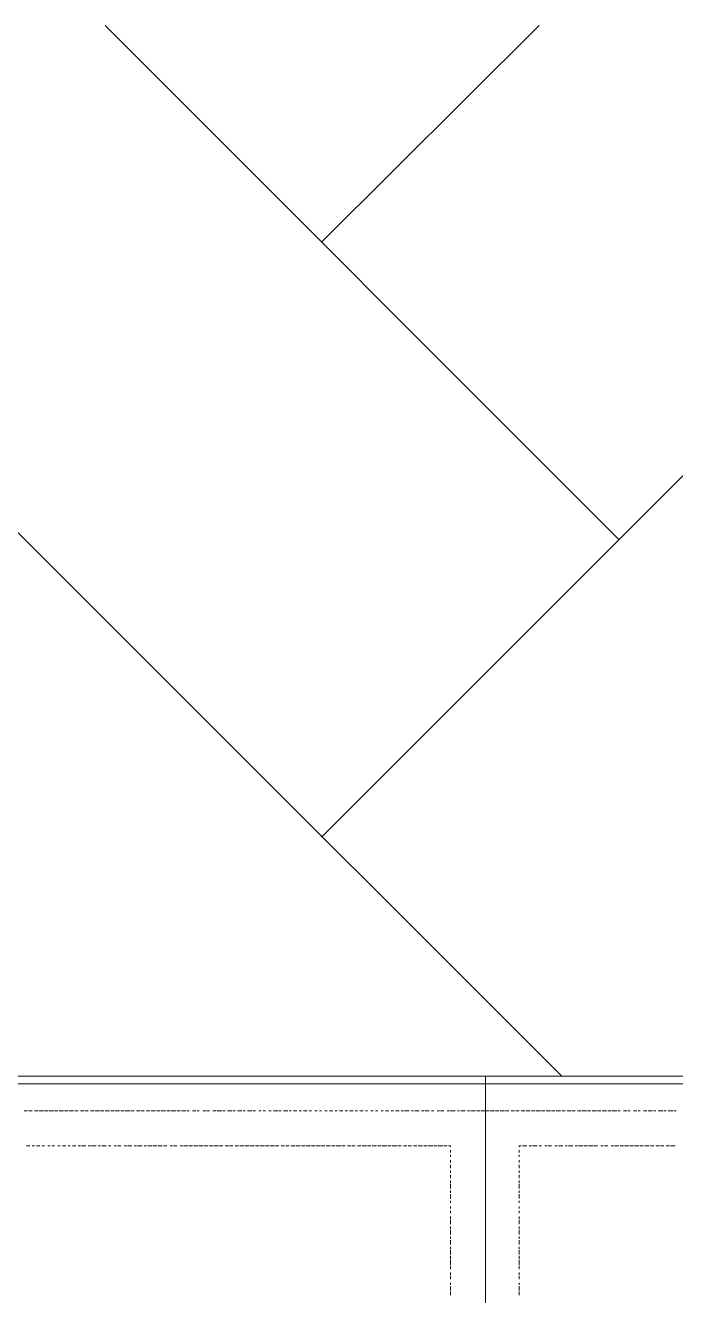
# Model space of a CAD drawing. Header units: millimetres. Extents: x 2928 to 3112, y 1220 to 1280.
# Drawn here: x 2951.331 to 2952.297, y 1265.428 to 1267.314 of the extents above; entities that cross this region are included whole.
import ezdxf

# ---------------------------------------------------------------- set-up
doc = ezdxf.new("R2010")
doc.units = ezdxf.units.MM

msp = doc.modelspace()

# ---------------------------------------------------------------- linework, layer by layer
at = {"color": 9, "linetype": 'Continuous', "lineweight": 13, "true_color": 0xbababa}
for points in [[(2952.21314, 1266.55065), (2951.4498, 1267.31399), (2951.4498, 1267.31399)], [(2951.77147, 1266.99232), (2952.0948, 1267.31399), (2952.0948, 1267.31399)], [(2951.77147, 1266.10898), (2952.97648, 1267.31399), (2952.97648, 1267.31399)], [(2952.12814, 1265.75397), (2950.88812, 1266.99232), (2950.88812, 1266.99232)]]:
    msp.add_lwpolyline(points, dxfattribs=at)
at = {"color": 7, "linetype": 'Continuous', "lineweight": 20, "true_color": 0x000007}
for points in [[(2952.0148, 1265.75397), (2949.99977, 1265.75397), (2949.99977, 1265.29896), (2952.0148, 1265.29896)], [(2954.0315, 1265.75397), (2952.0148, 1265.75397), (2952.0148, 1265.29896), (2954.0315, 1265.29896)]]:
    msp.add_lwpolyline(points, close=True, dxfattribs=at)
at = {"color": 253, "linetype": 'Continuous', "lineweight": 5, "true_color": 0x9a9a9a}
for points in [[(2952.0148, 1265.7423), (2949.99977, 1265.7423), (2949.99977, 1265.7423)], [(2954.0315, 1265.7423), (2952.0148, 1265.7423), (2952.0148, 1265.7423)]]:
    msp.add_lwpolyline(points, dxfattribs=at)
at = {"color": 252, "linetype": 'Continuous', "lineweight": 13, "true_color": 0x989898}
for points in [[(2951.33479, 1265.7023), (2951.32979, 1265.7023), (2951.32979, 1265.7023)], [(2951.34146, 1265.7023), (2951.33646, 1265.7023), (2951.33646, 1265.7023)], [(2951.34979, 1265.7023), (2951.34479, 1265.7023), (2951.34479, 1265.7023)], [(2951.35813, 1265.7023), (2951.35146, 1265.7023), (2951.35146, 1265.7023)], [(2951.36479, 1265.7023), (2951.35979, 1265.7023), (2951.35979, 1265.7023)], [(2951.37313, 1265.7023), (2951.36646, 1265.7023), (2951.36646, 1265.7023)], [(2951.37979, 1265.7023), (2951.37479, 1265.7023), (2951.37479, 1265.7023)], [(2951.38813, 1265.7023), (2951.38146, 1265.7023), (2951.38146, 1265.7023)], [(2951.39479, 1265.7023), (2951.38979, 1265.7023), (2951.38979, 1265.7023)], [(2951.40313, 1265.7023), (2951.39646, 1265.7023), (2951.39646, 1265.7023)], [(2951.40979, 1265.7023), (2951.40479, 1265.7023), (2951.40479, 1265.7023)], [(2951.41813, 1265.7023), (2951.41313, 1265.7023), (2951.41313, 1265.7023)], [(2951.42479, 1265.7023), (2951.41979, 1265.7023), (2951.41979, 1265.7023)], [(2951.43313, 1265.7023), (2951.42813, 1265.7023), (2951.42813, 1265.7023)], [(2951.44146, 1265.7023), (2951.4348, 1265.7023), (2951.4348, 1265.7023)], [(2951.44813, 1265.7023), (2951.44313, 1265.7023), (2951.44313, 1265.7023)], [(2951.45646, 1265.7023), (2951.4498, 1265.7023), (2951.4498, 1265.7023)], [(2951.46313, 1265.7023), (2951.45813, 1265.7023), (2951.45813, 1265.7023)], [(2951.47146, 1265.7023), (2951.4648, 1265.7023), (2951.4648, 1265.7023)], [(2951.47813, 1265.7023), (2951.47313, 1265.7023), (2951.47313, 1265.7023)], [(2951.48646, 1265.7023), (2951.4798, 1265.7023), (2951.4798, 1265.7023)], [(2951.49313, 1265.7023), (2951.48813, 1265.7023), (2951.48813, 1265.7023)], [(2951.50146, 1265.7023), (2951.49646, 1265.7023), (2951.49646, 1265.7023)], [(2951.50813, 1265.7023), (2951.50313, 1265.7023), (2951.50313, 1265.7023)], [(2951.51646, 1265.7023), (2951.51146, 1265.7023), (2951.51146, 1265.7023)], [(2951.5248, 1265.7023), (2951.51813, 1265.7023), (2951.51813, 1265.7023)], [(2951.53146, 1265.7023), (2951.52646, 1265.7023), (2951.52646, 1265.7023)], [(2951.5398, 1265.7023), (2951.53313, 1265.7023), (2951.53313, 1265.7023)], [(2951.54646, 1265.7023), (2951.54146, 1265.7023), (2951.54146, 1265.7023)], [(2951.5548, 1265.7023), (2951.54813, 1265.7023), (2951.54813, 1265.7023)], [(2951.56146, 1265.7023), (2951.55646, 1265.7023), (2951.55646, 1265.7023)], [(2951.5698, 1265.7023), (2951.56313, 1265.7023), (2951.56313, 1265.7023)], [(2951.5748, 1265.7023), (2951.57146, 1265.7023), (2951.57146, 1265.7023)], [(2951.5848, 1265.7023), (2951.5798, 1265.7023), (2951.5798, 1265.7023)], [(2951.5898, 1265.7023), (2951.58646, 1265.7023), (2951.58646, 1265.7023)], [(2951.5998, 1265.7023), (2951.5948, 1265.7023), (2951.5948, 1265.7023)], [(2951.6048, 1265.7023), (2951.60146, 1265.7023), (2951.60146, 1265.7023)], [(2951.6148, 1265.7023), (2951.6098, 1265.7023), (2951.6098, 1265.7023)], [(2951.62313, 1265.7023), (2951.61646, 1265.7023), (2951.61646, 1265.7023)], [(2951.62813, 1265.7023), (2951.6248, 1265.7023), (2951.6248, 1265.7023)], [(2951.63813, 1265.7023), (2951.63146, 1265.7023), (2951.63146, 1265.7023)], [(2951.64313, 1265.7023), (2951.6398, 1265.7023), (2951.6398, 1265.7023)], [(2951.65313, 1265.7023), (2951.64646, 1265.7023), (2951.64646, 1265.7023)], [(2951.65813, 1265.7023), (2951.6548, 1265.7023), (2951.6548, 1265.7023)], [(2951.66813, 1265.7023), (2951.66147, 1265.7023), (2951.66147, 1265.7023)], [(2951.67313, 1265.7023), (2951.6698, 1265.7023), (2951.6698, 1265.7023)], [(2951.68147, 1265.7023), (2951.67813, 1265.7023), (2951.67813, 1265.7023)], [(2951.68813, 1265.7023), (2951.6848, 1265.7023), (2951.6848, 1265.7023)], [(2951.69647, 1265.7023), (2951.69313, 1265.7023), (2951.69313, 1265.7023)], [(2951.70647, 1265.7023), (2951.6998, 1265.7023), (2951.6998, 1265.7023)], [(2951.71147, 1265.7023), (2951.70813, 1265.7023), (2951.70813, 1265.7023)], [(2951.72147, 1265.7023), (2951.7148, 1265.7023), (2951.7148, 1265.7023)], [(2951.72647, 1265.7023), (2951.72313, 1265.7023), (2951.72313, 1265.7023)], [(2951.7348, 1265.7023), (2951.7298, 1265.7023), (2951.7298, 1265.7023)], [(2951.74147, 1265.7023), (2951.73813, 1265.7023), (2951.73813, 1265.7023)], [(2951.7498, 1265.7023), (2951.7448, 1265.7023), (2951.7448, 1265.7023)], [(2951.75647, 1265.7023), (2951.75313, 1265.7023), (2951.75313, 1265.7023)], [(2951.7648, 1265.7023), (2951.76147, 1265.7023), (2951.76147, 1265.7023)], [(2951.77147, 1265.7023), (2951.76813, 1265.7023), (2951.76813, 1265.7023)], [(2951.7798, 1265.7023), (2951.77647, 1265.7023), (2951.77647, 1265.7023)], [(2951.78813, 1265.7023), (2951.78313, 1265.7023), (2951.78313, 1265.7023)], [(2951.7948, 1265.7023), (2951.79147, 1265.7023), (2951.79147, 1265.7023)], [(2951.80313, 1265.7023), (2951.79813, 1265.7023), (2951.79813, 1265.7023)], [(2951.8098, 1265.7023), (2951.80647, 1265.7023), (2951.80647, 1265.7023)], [(2951.81813, 1265.7023), (2951.81313, 1265.7023), (2951.81313, 1265.7023)], [(2951.8248, 1265.7023), (2951.82147, 1265.7023), (2951.82147, 1265.7023)], [(2951.83313, 1265.7023), (2951.82813, 1265.7023), (2951.82813, 1265.7023)], [(2951.8398, 1265.7023), (2951.83647, 1265.7023), (2951.83647, 1265.7023)], [(2951.84813, 1265.7023), (2951.8448, 1265.7023), (2951.8448, 1265.7023)], [(2951.8548, 1265.7023), (2951.85147, 1265.7023), (2951.85147, 1265.7023)], [(2951.86313, 1265.7023), (2951.8598, 1265.7023), (2951.8598, 1265.7023)], [(2951.87147, 1265.7023), (2951.86647, 1265.7023), (2951.86647, 1265.7023)], [(2951.87813, 1265.7023), (2951.8748, 1265.7023), (2951.8748, 1265.7023)], [(2951.88647, 1265.7023), (2951.88147, 1265.7023), (2951.88147, 1265.7023)], [(2951.89313, 1265.7023), (2951.8898, 1265.7023), (2951.8898, 1265.7023)], [(2951.90147, 1265.7023), (2951.8948, 1265.7023), (2951.8948, 1265.7023)], [(2951.90814, 1265.7023), (2951.9048, 1265.7023), (2951.9048, 1265.7023)], [(2951.91647, 1265.7023), (2951.9098, 1265.7023), (2951.9098, 1265.7023)], [(2951.92314, 1265.7023), (2951.9198, 1265.7023), (2951.9198, 1265.7023)], [(2951.93147, 1265.7023), (2951.9248, 1265.7023), (2951.9248, 1265.7023)], [(2951.93814, 1265.7023), (2951.9348, 1265.7023), (2951.9348, 1265.7023)], [(2951.94647, 1265.7023), (2951.94314, 1265.7023), (2951.94314, 1265.7023)], [(2951.95314, 1265.7023), (2951.94814, 1265.7023), (2951.94814, 1265.7023)], [(2951.96147, 1265.7023), (2951.95814, 1265.7023), (2951.95814, 1265.7023)], [(2951.9698, 1265.7023), (2951.96314, 1265.7023), (2951.96314, 1265.7023)], [(2951.97647, 1265.7023), (2951.97314, 1265.7023), (2951.97314, 1265.7023)], [(2951.9848, 1265.7023), (2951.97814, 1265.7023), (2951.97814, 1265.7023)], [(2951.99147, 1265.7023), (2951.98814, 1265.7023), (2951.98814, 1265.7023)], [(2951.9998, 1265.7023), (2951.99314, 1265.7023), (2951.99314, 1265.7023)], [(2952.00647, 1265.7023), (2952.00147, 1265.7023), (2952.00147, 1265.7023)], [(2952.0148, 1265.7023), (2952.00814, 1265.7023), (2952.00814, 1265.7023)], [(2952.0198, 1265.7023), (2952.0148, 1265.7023), (2952.0148, 1265.7023)], [(2952.02814, 1265.7023), (2952.02147, 1265.7023), (2952.02147, 1265.7023)], [(2952.0348, 1265.7023), (2952.0298, 1265.7023), (2952.0298, 1265.7023)], [(2952.04314, 1265.7023), (2952.03647, 1265.7023), (2952.03647, 1265.7023)], [(2952.0498, 1265.7023), (2952.0448, 1265.7023), (2952.0448, 1265.7023)], [(2952.05814, 1265.7023), (2952.05314, 1265.7023), (2952.05314, 1265.7023)], [(2952.0648, 1265.7023), (2952.0598, 1265.7023), (2952.0598, 1265.7023)], [(2952.07314, 1265.7023), (2952.06814, 1265.7023), (2952.06814, 1265.7023)], [(2952.08147, 1265.7023), (2952.0748, 1265.7023), (2952.0748, 1265.7023)], [(2952.08814, 1265.7023), (2952.08314, 1265.7023), (2952.08314, 1265.7023)], [(2952.09647, 1265.7023), (2952.0898, 1265.7023), (2952.0898, 1265.7023)], [(2952.10314, 1265.7023), (2952.09814, 1265.7023), (2952.09814, 1265.7023)], [(2952.11147, 1265.7023), (2952.1048, 1265.7023), (2952.1048, 1265.7023)], [(2952.11814, 1265.7023), (2952.11314, 1265.7023), (2952.11314, 1265.7023)], [(2952.12647, 1265.7023), (2952.1198, 1265.7023), (2952.1198, 1265.7023)], [(2952.13314, 1265.7023), (2952.12814, 1265.7023), (2952.12814, 1265.7023)], [(2952.14147, 1265.7023), (2952.13647, 1265.7023), (2952.13647, 1265.7023)], [(2952.14814, 1265.7023), (2952.14314, 1265.7023), (2952.14314, 1265.7023)], [(2952.15647, 1265.7023), (2952.15147, 1265.7023), (2952.15147, 1265.7023)], [(2952.16481, 1265.7023), (2952.15814, 1265.7023), (2952.15814, 1265.7023)], [(2952.17147, 1265.7023), (2952.16647, 1265.7023), (2952.16647, 1265.7023)], [(2952.17981, 1265.7023), (2952.17314, 1265.7023), (2952.17314, 1265.7023)], [(2952.18647, 1265.7023), (2952.18147, 1265.7023), (2952.18147, 1265.7023)], [(2952.19481, 1265.7023), (2952.18814, 1265.7023), (2952.18814, 1265.7023)], [(2952.20147, 1265.7023), (2952.19647, 1265.7023), (2952.19647, 1265.7023)], [(2952.20981, 1265.7023), (2952.20314, 1265.7023), (2952.20314, 1265.7023)], [(2952.21481, 1265.7023), (2952.21147, 1265.7023), (2952.21147, 1265.7023)], [(2952.22481, 1265.7023), (2952.21981, 1265.7023), (2952.21981, 1265.7023)], [(2952.22981, 1265.7023), (2952.22647, 1265.7023), (2952.22647, 1265.7023)], [(2952.23981, 1265.7023), (2952.23481, 1265.7023), (2952.23481, 1265.7023)], [(2952.24481, 1265.7023), (2952.24147, 1265.7023), (2952.24147, 1265.7023)], [(2952.25481, 1265.7023), (2952.24981, 1265.7023), (2952.24981, 1265.7023)], [(2952.26314, 1265.7023), (2952.25647, 1265.7023), (2952.25647, 1265.7023)], [(2952.26814, 1265.7023), (2952.26481, 1265.7023), (2952.26481, 1265.7023)], [(2952.27814, 1265.7023), (2952.27147, 1265.7023), (2952.27147, 1265.7023)], [(2952.28314, 1265.7023), (2952.27981, 1265.7023), (2952.27981, 1265.7023)], [(2952.29314, 1265.7023), (2952.28647, 1265.7023), (2952.28647, 1265.7023)], [(2952.29814, 1265.7023), (2952.29481, 1265.7023), (2952.29481, 1265.7023)], [(2951.33813, 1265.65064), (2951.33313, 1265.65064), (2951.33313, 1265.65064)], [(2951.34479, 1265.65064), (2951.34146, 1265.65064), (2951.34146, 1265.65064)], [(2951.35313, 1265.65064), (2951.34813, 1265.65064), (2951.34813, 1265.65064)], [(2951.35979, 1265.65064), (2951.35646, 1265.65064), (2951.35646, 1265.65064)], [(2951.36813, 1265.65064), (2951.36479, 1265.65064), (2951.36479, 1265.65064)], [(2951.37479, 1265.65064), (2951.37146, 1265.65064), (2951.37146, 1265.65064)], [(2951.38313, 1265.65064), (2951.37979, 1265.65064), (2951.37979, 1265.65064)], [(2951.39146, 1265.65064), (2951.38646, 1265.65064), (2951.38646, 1265.65064)], [(2951.39813, 1265.65064), (2951.39479, 1265.65064), (2951.39479, 1265.65064)], [(2951.40646, 1265.65064), (2951.40146, 1265.65064), (2951.40146, 1265.65064)], [(2951.41313, 1265.65064), (2951.40979, 1265.65064), (2951.40979, 1265.65064)], [(2951.42146, 1265.65064), (2951.41479, 1265.65064), (2951.41479, 1265.65064)], [(2951.42813, 1265.65064), (2951.42479, 1265.65064), (2951.42479, 1265.65064)], [(2951.43646, 1265.65064), (2951.4298, 1265.65064), (2951.4298, 1265.65064)], [(2951.44313, 1265.65064), (2951.4398, 1265.65064), (2951.4398, 1265.65064)], [(2951.45146, 1265.65064), (2951.4448, 1265.65064), (2951.4448, 1265.65064)], [(2951.45813, 1265.65064), (2951.4548, 1265.65064), (2951.4548, 1265.65064)], [(2951.46646, 1265.65064), (2951.46313, 1265.65064), (2951.46313, 1265.65064)], [(2951.47313, 1265.65064), (2951.46813, 1265.65064), (2951.46813, 1265.65064)], [(2951.48146, 1265.65064), (2951.47813, 1265.65064), (2951.47813, 1265.65064)], [(2951.4898, 1265.65064), (2951.48313, 1265.65064), (2951.48313, 1265.65064)], [(2951.49646, 1265.65064), (2951.49313, 1265.65064), (2951.49313, 1265.65064)], [(2951.5048, 1265.65064), (2951.49813, 1265.65064), (2951.49813, 1265.65064)], [(2951.51146, 1265.65064), (2951.50813, 1265.65064), (2951.50813, 1265.65064)], [(2951.5198, 1265.65064), (2951.51313, 1265.65064), (2951.51313, 1265.65064)], [(2951.52646, 1265.65064), (2951.52146, 1265.65064), (2951.52146, 1265.65064)], [(2951.5348, 1265.65064), (2951.52813, 1265.65064), (2951.52813, 1265.65064)], [(2951.54146, 1265.65064), (2951.53646, 1265.65064), (2951.53646, 1265.65064)], [(2951.5498, 1265.65064), (2951.54646, 1265.65064), (2951.54646, 1265.65064)], [(2951.55646, 1265.65064), (2951.55146, 1265.65064), (2951.55146, 1265.65064)], [(2951.5648, 1265.65064), (2951.56146, 1265.65064), (2951.56146, 1265.65064)], [(2951.57313, 1265.65064), (2951.56646, 1265.65064), (2951.56646, 1265.65064)], [(2951.5798, 1265.65064), (2951.5748, 1265.65064), (2951.5748, 1265.65064)], [(2951.58813, 1265.65064), (2951.58146, 1265.65064), (2951.58146, 1265.65064)], [(2951.5948, 1265.65064), (2951.5898, 1265.65064), (2951.5898, 1265.65064)], [(2951.60313, 1265.65064), (2951.59646, 1265.65064), (2951.59646, 1265.65064)], [(2951.6098, 1265.65064), (2951.6048, 1265.65064), (2951.6048, 1265.65064)], [(2951.61813, 1265.65064), (2951.61146, 1265.65064), (2951.61146, 1265.65064)], [(2951.6248, 1265.65064), (2951.6198, 1265.65064), (2951.6198, 1265.65064)], [(2951.63313, 1265.65064), (2951.62813, 1265.65064), (2951.62813, 1265.65064)], [(2951.6398, 1265.65064), (2951.6348, 1265.65064), (2951.6348, 1265.65064)], [(2951.64813, 1265.65064), (2951.64313, 1265.65064), (2951.64313, 1265.65064)], [(2951.65646, 1265.65064), (2951.6498, 1265.65064), (2951.6498, 1265.65064)], [(2951.66313, 1265.65064), (2951.65813, 1265.65064), (2951.65813, 1265.65064)], [(2951.67147, 1265.65064), (2951.6648, 1265.65064), (2951.6648, 1265.65064)], [(2951.67813, 1265.65064), (2951.67313, 1265.65064), (2951.67313, 1265.65064)], [(2951.68647, 1265.65064), (2951.6798, 1265.65064), (2951.6798, 1265.65064)], [(2951.69313, 1265.65064), (2951.68813, 1265.65064), (2951.68813, 1265.65064)], [(2951.70147, 1265.65064), (2951.6948, 1265.65064), (2951.6948, 1265.65064)], [(2951.70813, 1265.65064), (2951.70313, 1265.65064), (2951.70313, 1265.65064)], [(2951.71647, 1265.65064), (2951.71147, 1265.65064), (2951.71147, 1265.65064)], [(2951.72313, 1265.65064), (2951.71813, 1265.65064), (2951.71813, 1265.65064)], [(2951.73147, 1265.65064), (2951.72647, 1265.65064), (2951.72647, 1265.65064)], [(2951.7398, 1265.65064), (2951.73313, 1265.65064), (2951.73313, 1265.65064)], [(2951.74647, 1265.65064), (2951.74147, 1265.65064), (2951.74147, 1265.65064)], [(2951.7548, 1265.65064), (2951.74813, 1265.65064), (2951.74813, 1265.65064)], [(2951.76147, 1265.65064), (2951.75647, 1265.65064), (2951.75647, 1265.65064)], [(2951.7698, 1265.65064), (2951.76313, 1265.65064), (2951.76313, 1265.65064)], [(2951.77647, 1265.65064), (2951.77147, 1265.65064), (2951.77147, 1265.65064)], [(2951.7848, 1265.65064), (2951.77813, 1265.65064), (2951.77813, 1265.65064)], [(2951.79147, 1265.65064), (2951.78647, 1265.65064), (2951.78647, 1265.65064)], [(2951.7998, 1265.65064), (2951.79313, 1265.65064), (2951.79313, 1265.65064)], [(2951.80647, 1265.65064), (2951.80147, 1265.65064), (2951.80147, 1265.65064)], [(2951.8148, 1265.65064), (2951.8098, 1265.65064), (2951.8098, 1265.65064)], [(2951.82147, 1265.65064), (2951.81647, 1265.65064), (2951.81647, 1265.65064)], [(2951.8298, 1265.65064), (2951.8248, 1265.65064), (2951.8248, 1265.65064)], [(2951.83813, 1265.65064), (2951.83147, 1265.65064), (2951.83147, 1265.65064)], [(2951.8448, 1265.65064), (2951.8398, 1265.65064), (2951.8398, 1265.65064)], [(2951.85313, 1265.65064), (2951.84647, 1265.65064), (2951.84647, 1265.65064)], [(2951.8598, 1265.65064), (2951.8548, 1265.65064), (2951.8548, 1265.65064)], [(2951.86813, 1265.65064), (2951.86147, 1265.65064), (2951.86147, 1265.65064)], [(2951.8748, 1265.65064), (2951.8698, 1265.65064), (2951.8698, 1265.65064)], [(2951.88313, 1265.65064), (2951.87647, 1265.65064), (2951.87647, 1265.65064)], [(2951.8898, 1265.65064), (2951.8848, 1265.65064), (2951.8848, 1265.65064)], [(2951.89814, 1265.65064), (2951.89313, 1265.65064), (2951.89313, 1265.65064)], [(2951.9048, 1265.65064), (2951.8998, 1265.65064), (2951.8998, 1265.65064)], [(2951.91314, 1265.65064), (2951.90814, 1265.65064), (2951.90814, 1265.65064)], [(2951.92147, 1265.65064), (2951.9148, 1265.65064), (2951.9148, 1265.65064)], [(2951.92814, 1265.65064), (2951.92314, 1265.65064), (2951.92314, 1265.65064)], [(2951.93647, 1265.65064), (2951.9298, 1265.65064), (2951.9298, 1265.65064)], [(2951.94314, 1265.65064), (2951.93814, 1265.65064), (2951.93814, 1265.65064)], [(2951.95147, 1265.65064), (2951.9448, 1265.65064), (2951.9448, 1265.65064)], [(2951.95814, 1265.65064), (2951.95314, 1265.65064), (2951.95314, 1265.65064)], [(2951.96314, 1265.64897), (2951.96314, 1265.65064), (2951.9598, 1265.65064)], [(2951.96314, 1265.64064), (2951.96314, 1265.64397), (2951.96314, 1265.64397)], [(2952.0648, 1265.65064), (2952.0648, 1265.64897), (2952.0648, 1265.64897)], [(2952.06814, 1265.65064), (2952.0648, 1265.65064), (2952.0648, 1265.65064)], [(2952.0648, 1265.64397), (2952.0648, 1265.64064), (2952.0648, 1265.64064)], [(2952.07647, 1265.65064), (2952.0698, 1265.65064), (2952.0698, 1265.65064)], [(2952.08314, 1265.65064), (2952.0798, 1265.65064), (2952.0798, 1265.65064)], [(2952.09147, 1265.65064), (2952.0848, 1265.65064), (2952.0848, 1265.65064)], [(2952.09814, 1265.65064), (2952.0948, 1265.65064), (2952.0948, 1265.65064)], [(2952.10647, 1265.65064), (2952.10314, 1265.65064), (2952.10314, 1265.65064)], [(2952.11314, 1265.65064), (2952.10814, 1265.65064), (2952.10814, 1265.65064)], [(2952.12147, 1265.65064), (2952.11814, 1265.65064), (2952.11814, 1265.65064)], [(2952.12981, 1265.65064), (2952.12314, 1265.65064), (2952.12314, 1265.65064)], [(2952.13647, 1265.65064), (2952.13314, 1265.65064), (2952.13314, 1265.65064)], [(2952.14481, 1265.65064), (2952.13814, 1265.65064), (2952.13814, 1265.65064)], [(2952.15147, 1265.65064), (2952.14814, 1265.65064), (2952.14814, 1265.65064)], [(2952.15981, 1265.65064), (2952.15314, 1265.65064), (2952.15314, 1265.65064)], [(2952.16647, 1265.65064), (2952.16147, 1265.65064), (2952.16147, 1265.65064)], [(2952.17481, 1265.65064), (2952.16814, 1265.65064), (2952.16814, 1265.65064)], [(2952.18147, 1265.65064), (2952.17647, 1265.65064), (2952.17647, 1265.65064)], [(2952.18981, 1265.65064), (2952.18647, 1265.65064), (2952.18647, 1265.65064)], [(2952.19647, 1265.65064), (2952.19147, 1265.65064), (2952.19147, 1265.65064)], [(2952.20481, 1265.65064), (2952.20147, 1265.65064), (2952.20147, 1265.65064)], [(2952.21314, 1265.65064), (2952.20647, 1265.65064), (2952.20647, 1265.65064)], [(2952.21981, 1265.65064), (2952.21481, 1265.65064), (2952.21481, 1265.65064)], [(2952.22814, 1265.65064), (2952.22147, 1265.65064), (2952.22147, 1265.65064)], [(2952.23481, 1265.65064), (2952.22981, 1265.65064), (2952.22981, 1265.65064)], [(2952.24314, 1265.65064), (2952.23647, 1265.65064), (2952.23647, 1265.65064)], [(2952.24981, 1265.65064), (2952.24481, 1265.65064), (2952.24481, 1265.65064)], [(2952.25814, 1265.65064), (2952.25147, 1265.65064), (2952.25147, 1265.65064)], [(2952.26481, 1265.65064), (2952.25981, 1265.65064), (2952.25981, 1265.65064)], [(2952.27314, 1265.65064), (2952.26814, 1265.65064), (2952.26814, 1265.65064)], [(2952.27981, 1265.65064), (2952.27481, 1265.65064), (2952.27481, 1265.65064)], [(2952.28814, 1265.65064), (2952.28314, 1265.65064), (2952.28314, 1265.65064)], [(2952.29647, 1265.65064), (2952.28981, 1265.65064), (2952.28981, 1265.65064)], [(2951.96314, 1265.63397), (2951.96314, 1265.6373), (2951.96314, 1265.6373)], [(2951.96314, 1265.62564), (2951.96314, 1265.62897), (2951.96314, 1265.62897)], [(2951.96314, 1265.6173), (2951.96314, 1265.6223), (2951.96314, 1265.6223)], [(2952.0648, 1265.6373), (2952.0648, 1265.63397), (2952.0648, 1265.63397)], [(2952.0648, 1265.62897), (2952.0648, 1265.62564), (2952.0648, 1265.62564)], [(2952.0648, 1265.6223), (2952.0648, 1265.6173), (2952.0648, 1265.6173)], [(2951.96314, 1265.61064), (2951.96314, 1265.61397), (2951.96314, 1265.61397)], [(2951.96314, 1265.6023), (2951.96314, 1265.6073), (2951.96314, 1265.6073)], [(2952.0648, 1265.61397), (2952.0648, 1265.61064), (2952.0648, 1265.61064)], [(2952.0648, 1265.6073), (2952.0648, 1265.6023), (2952.0648, 1265.6023)], [(2951.96314, 1265.59564), (2951.96314, 1265.59897), (2951.96314, 1265.59897)], [(2951.96314, 1265.5873), (2951.96314, 1265.59397), (2951.96314, 1265.59397)], [(2951.96314, 1265.58064), (2951.96314, 1265.58397), (2951.96314, 1265.58397)], [(2952.0648, 1265.59897), (2952.0648, 1265.59564), (2952.0648, 1265.59564)], [(2952.0648, 1265.59397), (2952.0648, 1265.5873), (2952.0648, 1265.5873)], [(2952.0648, 1265.58397), (2952.0648, 1265.58064), (2952.0648, 1265.58064)], [(2951.96314, 1265.5723), (2951.96314, 1265.57897), (2951.96314, 1265.57897)], [(2951.96314, 1265.56564), (2951.96314, 1265.56897), (2951.96314, 1265.56897)], [(2952.0648, 1265.57897), (2952.0648, 1265.5723), (2952.0648, 1265.5723)], [(2952.0648, 1265.56897), (2952.0648, 1265.56564), (2952.0648, 1265.56564)], [(2951.96314, 1265.5573), (2951.96314, 1265.56063), (2951.96314, 1265.56063)], [(2951.96314, 1265.55063), (2951.96314, 1265.55397), (2951.96314, 1265.55397)], [(2951.96314, 1265.5423), (2951.96314, 1265.54563), (2951.96314, 1265.54563)], [(2952.0648, 1265.56063), (2952.0648, 1265.5573), (2952.0648, 1265.5573)], [(2952.0648, 1265.55397), (2952.0648, 1265.55063), (2952.0648, 1265.55063)], [(2952.0648, 1265.54563), (2952.0648, 1265.5423), (2952.0648, 1265.5423)], [(2951.96314, 1265.53397), (2951.96314, 1265.54063), (2951.96314, 1265.54063)], [(2951.96314, 1265.5273), (2951.96314, 1265.53063), (2951.96314, 1265.53063)], [(2951.96314, 1265.51897), (2951.96314, 1265.52563), (2951.96314, 1265.52563)], [(2952.0648, 1265.54063), (2952.0648, 1265.53397), (2952.0648, 1265.53397)], [(2952.0648, 1265.53063), (2952.0648, 1265.5273), (2952.0648, 1265.5273)], [(2952.0648, 1265.52563), (2952.0648, 1265.51897), (2952.0648, 1265.51897)], [(2951.96314, 1265.5123), (2951.96314, 1265.51563), (2951.96314, 1265.51563)], [(2951.96314, 1265.50397), (2951.96314, 1265.51063), (2951.96314, 1265.51063)], [(2952.0648, 1265.51563), (2952.0648, 1265.5123), (2952.0648, 1265.5123)], [(2952.0648, 1265.51063), (2952.0648, 1265.50397), (2952.0648, 1265.50397)], [(2951.96314, 1265.4973), (2951.96314, 1265.50063), (2951.96314, 1265.50063)], [(2951.96314, 1265.48897), (2951.96314, 1265.49563), (2951.96314, 1265.49563)], [(2952.0648, 1265.50063), (2952.0648, 1265.4973), (2952.0648, 1265.4973)], [(2952.0648, 1265.49563), (2952.0648, 1265.48897), (2952.0648, 1265.48897)], [(2951.96314, 1265.4823), (2951.96314, 1265.4873), (2951.96314, 1265.4873)], [(2951.96314, 1265.47397), (2951.96314, 1265.48063), (2951.96314, 1265.48063)], [(2951.96314, 1265.4673), (2951.96314, 1265.4723), (2951.96314, 1265.4723)], [(2952.0648, 1265.4873), (2952.0648, 1265.4823), (2952.0648, 1265.4823)], [(2952.0648, 1265.48063), (2952.0648, 1265.47397), (2952.0648, 1265.47397)], [(2952.0648, 1265.4723), (2952.0648, 1265.4673), (2952.0648, 1265.4673)], [(2951.96314, 1265.45897), (2951.96314, 1265.4623), (2951.96314, 1265.4623)], [(2951.96314, 1265.4523), (2951.96314, 1265.4573), (2951.96314, 1265.4573)], [(2952.0648, 1265.4623), (2952.0648, 1265.45897), (2952.0648, 1265.45897)], [(2952.0648, 1265.4573), (2952.0648, 1265.4523), (2952.0648, 1265.4523)], [(2951.96314, 1265.44397), (2951.96314, 1265.4473), (2951.96314, 1265.4473)], [(2951.96314, 1265.43563), (2951.96314, 1265.4423), (2951.96314, 1265.4423)], [(2951.96314, 1265.42897), (2951.96314, 1265.43397), (2951.96314, 1265.43397)], [(2952.0648, 1265.4473), (2952.0648, 1265.44397), (2952.0648, 1265.44397)], [(2952.0648, 1265.4423), (2952.0648, 1265.43563), (2952.0648, 1265.43563)], [(2952.0648, 1265.43397), (2952.0648, 1265.42897), (2952.0648, 1265.42897)]]:
    msp.add_lwpolyline(points, dxfattribs=at)

doc.saveas('drawing.dxf')
